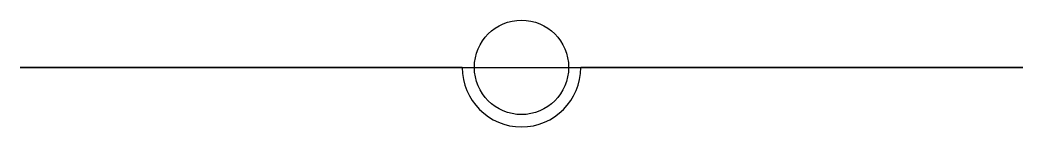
# Model space of a CAD drawing. Header units: millimetres. Extents: x -136 to 136, y -16 to 13.
import ezdxf

# ---------------------------------------------------------------- set-up
doc = ezdxf.new("R2010")
doc.units = ezdxf.units.MM
doc.layers.add('Sketch001', color=7, linetype='CONTINUOUS')

msp = doc.modelspace()

# ---------------------------------------------------------------- linework, layer by layer
at = {"layer": 'Sketch001'}
for p, q in [((-136.3, 0, -6.35), (136.3, 0, -6.35)), ((-16.122, 0, -206.184), (-136.3, 0, -86.006)), ((-136.3, 0, -6.35), (-136.3, 0, -86.006)), ((136.3, 0, -86.006), (16.122, 0, -206.184)), ((136.3, 0, -6.35), (136.3, 0, -86.006))]:
    msp.add_line(p, q, dxfattribs=at)
msp.add_circle((0, 0), 12.8, dxfattribs=at)
msp.add_arc((0, 0, -190.062), 16.122, -180, 0, dxfattribs=at)

doc.saveas('drawing.dxf')
